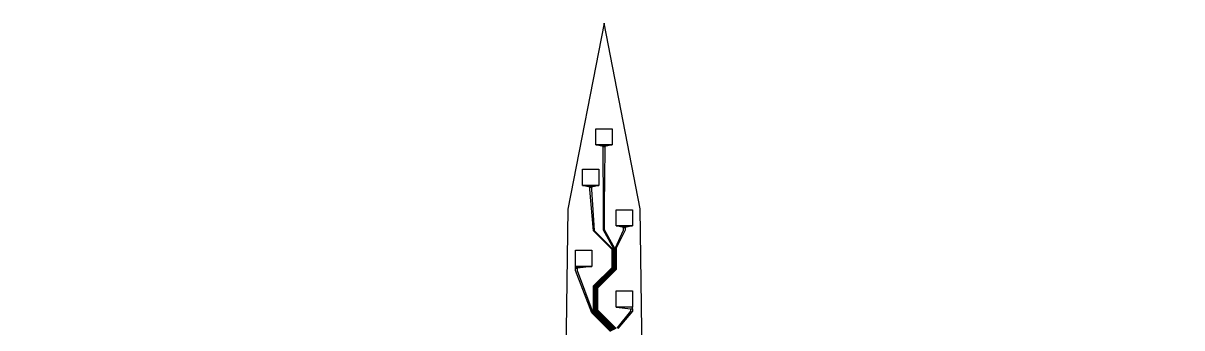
# Model space of a CAD drawing. Header units: inches. Extents: x 106592 to 209533, y 57057 to 74911.
# Drawn here: x 107995 to 108708, y 67512 to 67700 of the extents above; entities that cross this region are included whole.
import ezdxf

# ---------------------------------------------------------------- set-up
doc = ezdxf.new("R2010")
doc.units = ezdxf.units.IN
doc.header["$MEASUREMENT"] = 0
for name, color, linetype in [('metal', 221, 'Continuous'), ('nitride window', 40, 'Continuous'), ('profile', 140, 'Continuous')]:
    doc.layers.add(name, color=color, linetype=linetype)

msp = doc.modelspace()

# ---------------------------------------------------------------- linework, layer by layer
at = {"layer": 'metal'}
for points in [[(108347.62, 67634.99), (108357.62, 67634.99), (108357.62, 67624.99), (108347.62, 67624.99)], [(108347.62, 67624.99), (108357.62, 67624.99), (108353.12, 67623.99), (108352.12, 67623.99)], [(108339.43, 67609.99), (108349.43, 67609.99), (108349.43, 67599.99), (108339.43, 67599.99)], [(108339.43, 67599.99), (108349.43, 67599.99), (108344.93, 67598.99), (108343.93, 67598.99)], [(108360.13, 67584.99), (108370.13, 67584.99), (108370.13, 67574.99), (108360.13, 67574.99)], [(108360.13, 67574.99), (108370.13, 67574.99), (108365.63, 67573.99), (108364.63, 67573.99)], [(108335.13, 67559.99), (108345.13, 67559.99), (108345.13, 67549.99), (108335.13, 67549.99)], [(108335.13, 67549.99), (108345.13, 67549.99), (108336.13, 67548.99), (108335.13, 67548.99)], [(108360.13, 67534.99), (108370.13, 67534.99), (108370.13, 67524.99), (108360.13, 67524.99)], [(108370.13, 67524.99), (108360.13, 67524.99), (108369.13, 67523.99), (108370.13, 67523.99)]]:
    msp.add_lwpolyline(points, close=True, dxfattribs=at)
for points in [[(108358.63, 67510.99), (108347.13, 67522.49), (108347.13, 67537.49), (108358.63, 67548.99), (108358.63, 67560.99), (108352.25, 67572.49), (108352.25, 67587.49), (108352.12, 67622.49), (108352.12, 67623.99), (108353.12, 67623.99), (108353.12, 67622.49), (108352.75, 67587.24), (108352.75, 67572.74), (108359.13, 67561.24), (108359.13, 67548.74), (108347.63, 67537.24), (108347.63, 67522.74), (108359.13, 67511.24)], [(108357.63, 67510.49), (108346.13, 67521.99), (108346.13, 67537.99), (108357.63, 67549.49), (108357.63, 67560.49), (108346.13, 67571.99), (108343.93, 67597.49), (108343.93, 67598.99), (108344.93, 67598.99), (108344.93, 67597.49), (108346.63, 67572.24), (108358.13, 67560.74), (108358.13, 67549.24), (108346.63, 67537.74), (108346.63, 67522.24), (108358.13, 67510.74)], [(108359.63, 67511.49), (108348.13, 67522.99), (108348.13, 67536.99), (108359.63, 67548.49), (108359.63, 67561.49), (108364.63, 67572.49), (108364.63, 67573.99), (108365.63, 67573.99), (108365.63, 67572.49), (108360.13, 67561.24), (108360.13, 67548.24), (108348.63, 67536.74), (108348.63, 67523.24), (108360.13, 67511.74)], [(108356.63, 67509.99), (108345.13, 67521.49), (108335.13, 67547.49), (108335.13, 67548.99), (108336.13, 67548.99), (108336.13, 67547.49), (108345.63, 67521.74), (108357.13, 67510.24)], [(108360.63, 67511.99), (108369.13, 67522.49), (108369.13, 67523.99), (108370.13, 67523.99), (108370.13, 67522.49), (108361.13, 67511.74)]]:
    msp.add_lwpolyline(points, dxfattribs=at)
at = {"layer": 'nitride window'}
for points in [[(108347.62, 67634.99), (108357.62, 67634.99), (108357.62, 67624.99), (108347.62, 67624.99)], [(108339.43, 67609.99), (108349.43, 67609.99), (108349.43, 67599.99), (108339.43, 67599.99)], [(108360.13, 67584.99), (108370.13, 67584.99), (108370.13, 67574.99), (108360.13, 67574.99)], [(108335.13, 67559.99), (108345.13, 67559.99), (108345.13, 67549.99), (108335.13, 67549.99)], [(108360.13, 67534.99), (108370.13, 67534.99), (108370.13, 67524.99), (108360.13, 67524.99)]]:
    msp.add_lwpolyline(points, close=True, dxfattribs=at)
at = {"layer": 'profile'}
msp.add_lwpolyline([(108396.69, 60728.12), (108397.29, 66046.97), (108374.9, 67585.5), (108352.62, 67700.06), (108330.35, 67585.46), (108307.29, 66046.97), (108306.69, 60728.12), (108306.69, 60728.12), (108306.69, 60728.12), (108286.69, 60708.12), (108014.86, 60708.12), (107994.86, 60688.12), (107994.86, 57237.44), (108014.86, 57217.44), (108688.5, 57217.44), (108708.5, 57237.44), (108708.5, 60688.12), (108688.5, 60708.12), (108416.69, 60708.12), (108396.69, 60728.12)], dxfattribs=at)

doc.saveas('drawing.dxf')
